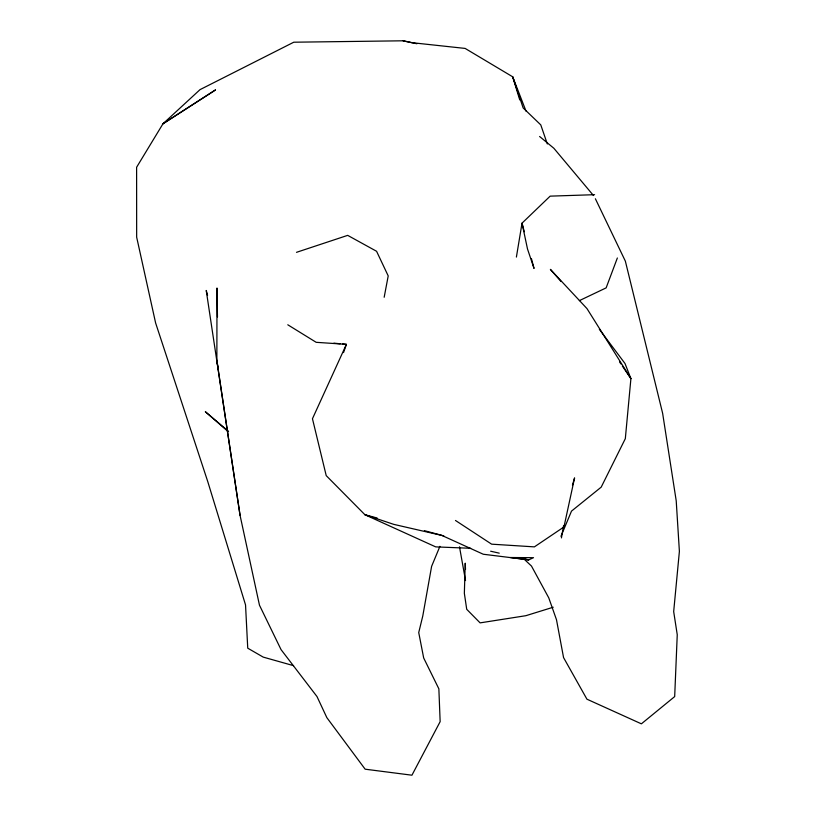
<?xml version="1.0" encoding="UTF-8"?>
<svg xmlns="http://www.w3.org/2000/svg" width="816" height="816" viewBox="0 0 816 816"><rect width="100%" height="100%" fill="white"/><g stroke="black" fill="none" stroke-linecap="round" stroke-linejoin="round"><path stroke-width="1.22" d="M439.916 546.343L431.613 566.345L422.77 616.039L418.73 632.563L423.677 657.971L438.865 688.847L440.15 721.64L411.937 775.2L365.15 769.192L326.859 717.662L316.996 696.558L281.061 649.638L259.468 605.197L240.057 515.335L216.862 360.468L216.995 287.997L217.474 316.934M516.395 257.06L522.026 223.166L550.157 196.146L594.599 194.687M561.428 537.917L563.601 525.575M384.173 297.259L388.212 275.91L376.574 251.277L347.687 235.365L296.494 252.328M572.444 485.132L574.586 477.88L563.958 526.952L534.398 546.873L491.63 544.17L455.481 520.475M343.536 352.594L346.392 344.352L342.649 343.995M617.365 257.978L606.135 287.875L579.36 300.635M560.949 536.326L571.496 511.122L601.198 487.142L625.321 438.671L630.911 378.624L624.995 363.497L599.352 329.317M553.217 607.226L525.83 615.703L480.104 622.873L466.721 609.307L464.355 593.354L465.232 563.183L465.518 569.405M526.024 111.139L512.693 76.806L465.13 48.419L412.009 42.687L403.063 40.8L293.78 42.208L200.022 89.638L162.976 123.777L136.609 167.26L136.66 237.16L155.621 322.993L207.784 481.675L245.534 604.921L247.738 648.179L263.221 657.115L293.566 665.662M470.648 548.291L435.673 546.873L364.936 514.743L326.216 475.616L312.457 418.73L346.392 344.352L316.18 342.312L287.783 324.778M333.907 343.159L340.15 343.76M403.063 40.8L416.884 43.748M490.63 551.208L499.239 553.156M522.617 558.46L528.768 559.847L533.511 557.685L510.306 557.512L528.768 559.847L483.266 554.237L441.385 535.214L424.391 530.665M377.074 517.987L364.936 514.743L393.761 524.362L443.792 535.877M539.6 136.476L553.85 148.257L593.487 195.534M228.551 431.389L205.316 411.692L228.184 431.613M523.291 558.368L531.481 566.059L548.77 597.863L556.481 619.701L563.56 657.594L586.939 699.19L641.386 723.833L674.679 696.589L677.249 634.726L673.679 611.602L679.391 551.361L676.219 500.83L662.633 413.304L625.362 261.151L595.384 198.767M561.031 281.52L550.372 269.362L586.979 308.601L630.911 378.624L622.363 366.068M619.517 361.876L620.945 363.977M547.332 143.973L540.773 124.889L523.148 107.936L512.693 76.806L519.751 99.909M207.57 295.341L206.234 290.476L240.057 515.335M524.29 231.734L522.026 223.166L527.503 248.982L534.031 268.433L531.44 258.652M459.49 546.822L465.538 580.574M216.862 360.468L218.341 369.791M215.424 89.974L162.976 123.777L215.424 89.974"/></g></svg>
